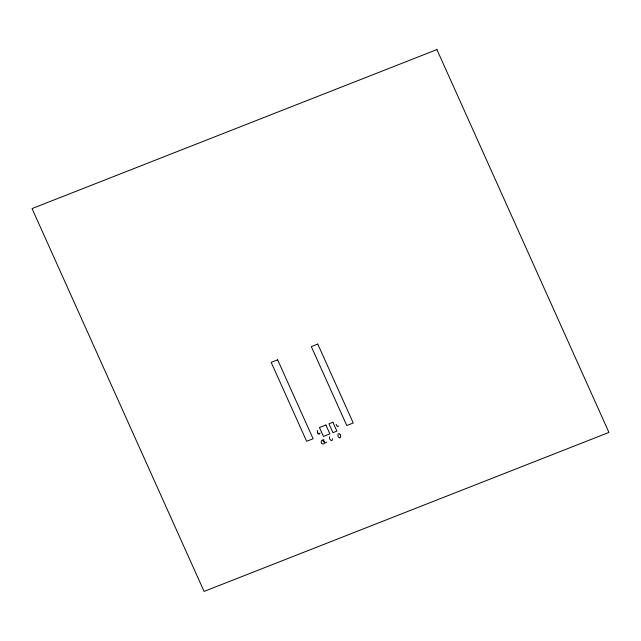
<?xml version="1.0" encoding="UTF-8"?>
<svg xmlns="http://www.w3.org/2000/svg" width="641" height="641" viewBox="0 0 641 641"><rect width="100%" height="100%" fill="white"/><g stroke="black" fill="none" stroke-linecap="round" stroke-linejoin="round"><path stroke-width="0.96" d="M332.519 438.781C332.743 442.811 328.288 439.181 329.682 436.85M322.143 440.03C317.912 445.247 328.841 445.311 322.223 440.03M339.778 437.827C336.365 437.483 338.055 430.8 340.371 434.951M339.85 437.827L340.708 436.85L340.355 434.927M317.287 430.456L317.848 433.1M323.769 439.373C323.184 440.904 325.356 444.533 326.598 442.13M320.123 433.108L319.114 434.077M338.68 426.009L337.31 426.505L336.196 424.406M318.986 434.069L318.345 433.725M318.353 433.733L317.824 433.052M436.906 49.581L32.05 208.581L204.094 591.419L608.95 432.419L436.906 49.581M277.641 359.833L271.183 362.373L306.646 441.288L313.104 438.748L277.641 359.833M317.768 344.073L311.31 346.613L346.781 425.528L353.239 422.988L317.768 344.073M325.908 425.007L319.45 427.547L323.433 436.401L329.891 433.869L325.908 425.007M332.903 422.259L328.953 423.813L332.935 432.675L336.886 431.121L332.903 422.259"/></g></svg>
